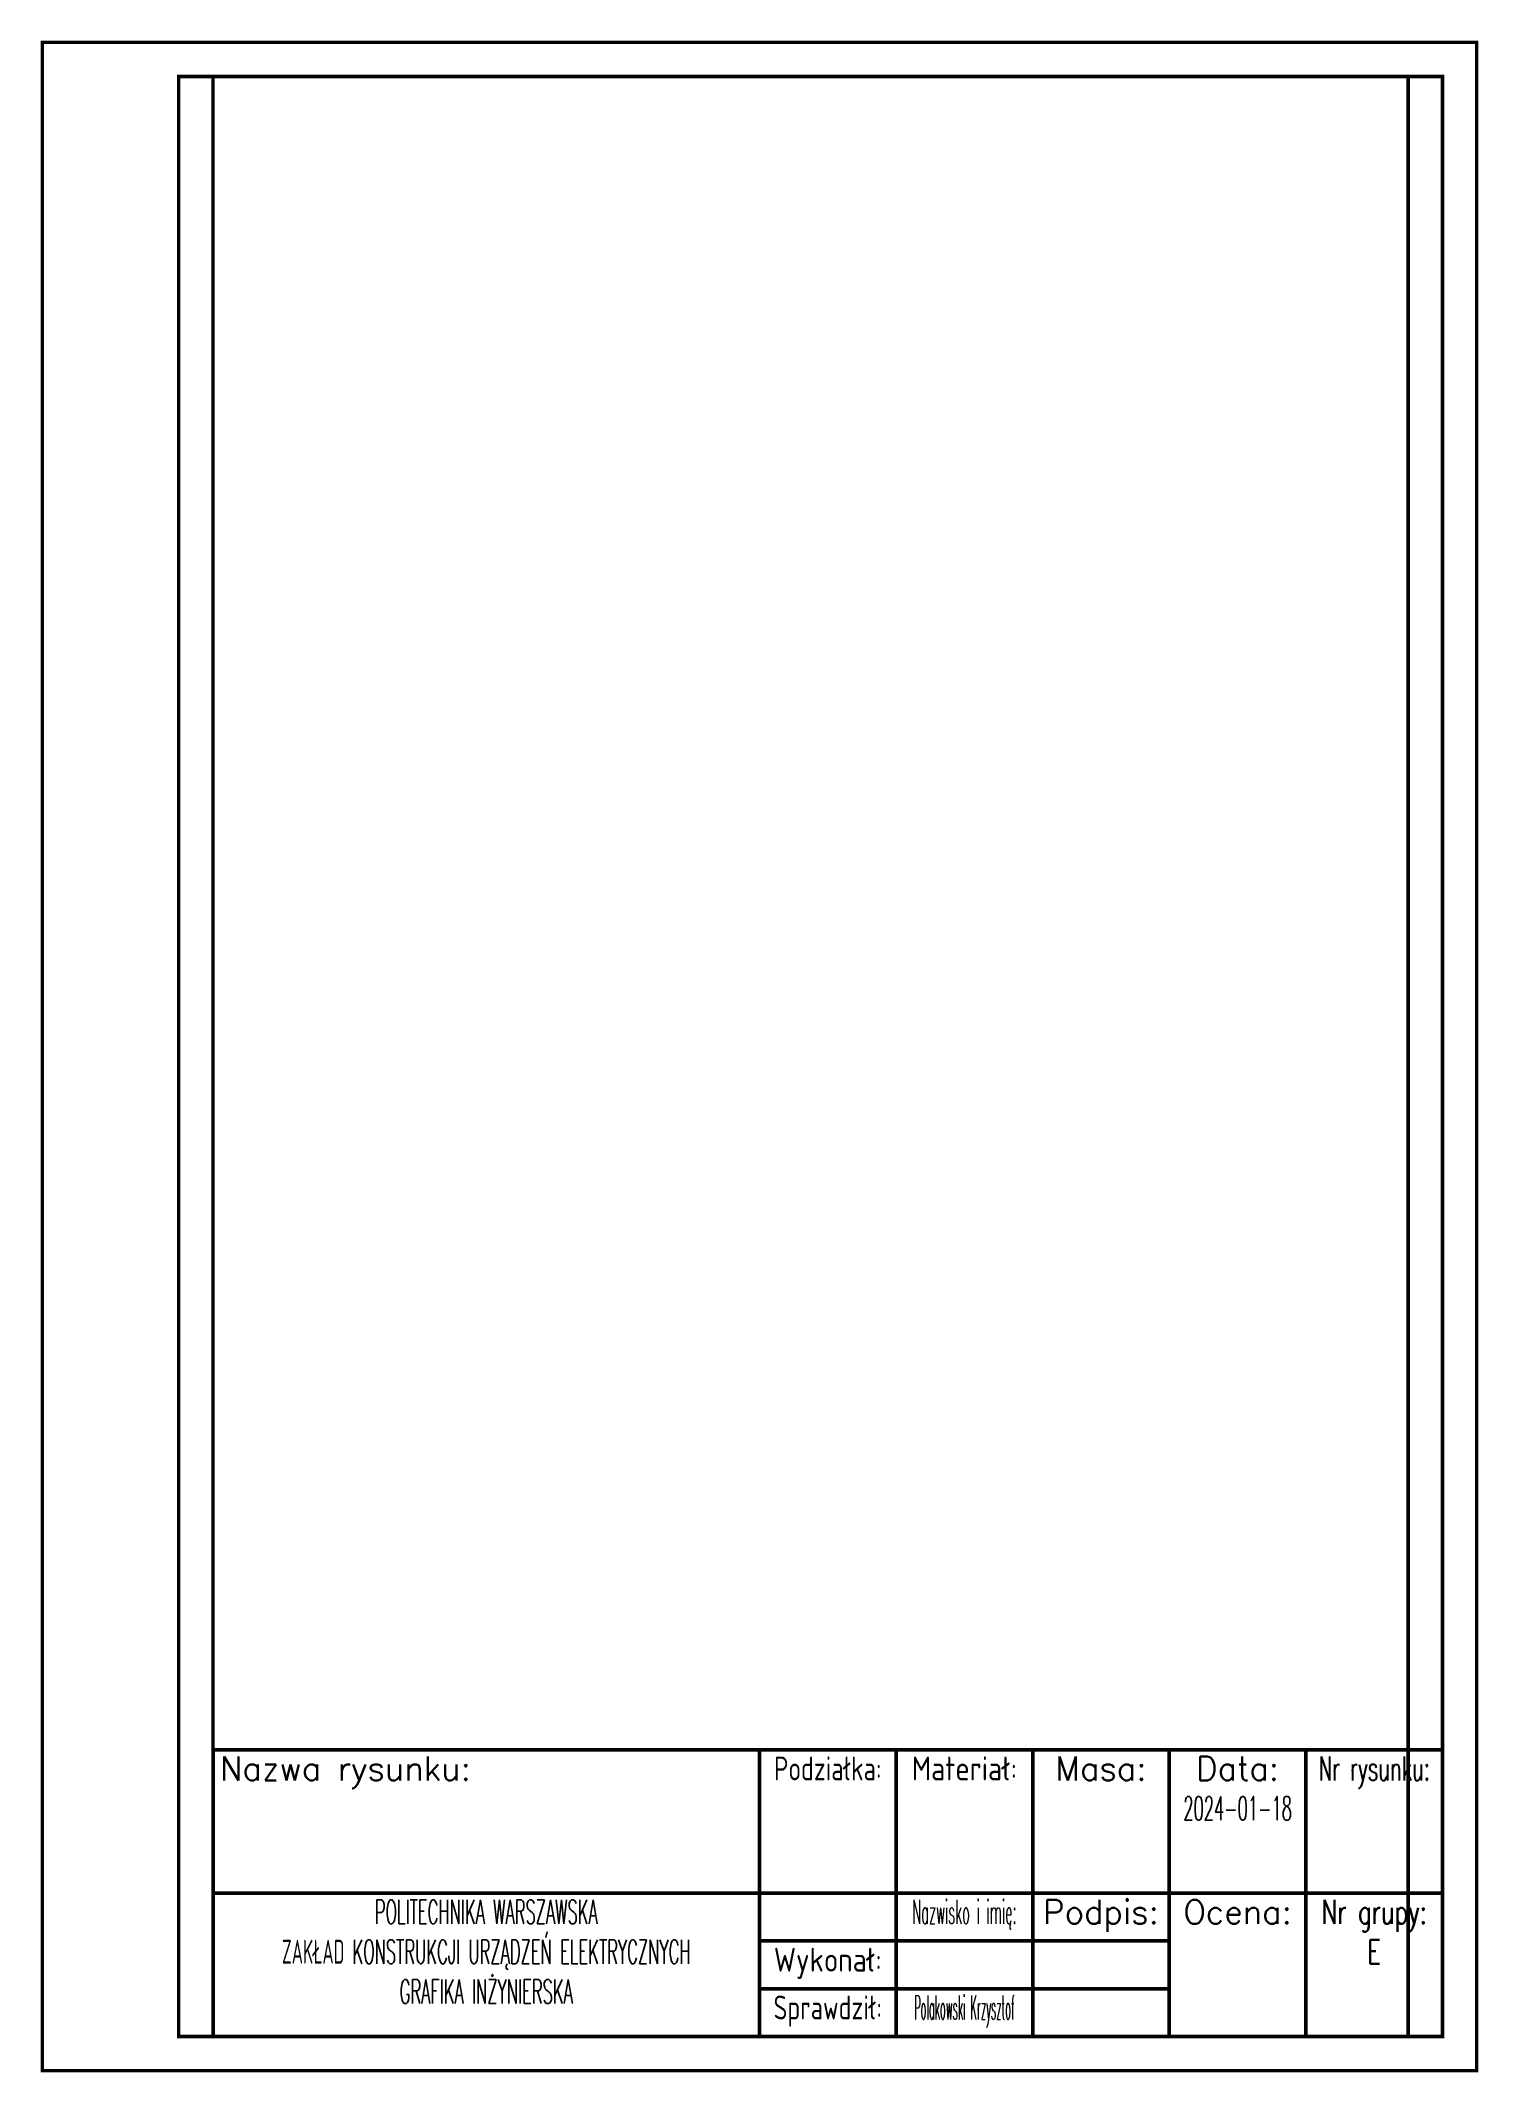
# Paper-space layout 'Arkusz A4' of a CAD drawing. Extents: x 0 to 210, y 0 to 297.
import ezdxf

# ---------------------------------------------------------------- set-up
doc = ezdxf.new("R2010")
doc.units = 0
doc.header["$LTSCALE"] = 0.3
doc.layers.get('0').update_dxf_attribs({"color": 2, "linetype": 'CONTINUOUS'})
doc.layers.add('5 Ramka wewnetrzna', color=7, linetype='CONTINUOUS')
doc.layers.add('7 Tabelka', color=7, linetype='CONTINUOUS')
doc.layers.add('6 Ramka zewnetrzna', color=5, linetype='CONTINUOUS', plot=False)
doc.styles.add('Tabelka', font='simplex.shx', dxfattribs={"height": 3.5})

# ---------------------------------------------------------------- blocks, each defined once
blk = doc.blocks.new('*T34')
at = {"layer": '7 Tabelka', "color": 7, "linetype": 'Continuous', "lineweight": 50, "transparency": 16777216}
for p, q in [((0, 0), (180, 0)), ((0, 0), (0, -42)), ((80, 0), (80, -42)), ((100, 0), (100, -42)), ((120, 0), (120, -42)), ((140, 0), (140, -42)), ((160, 0), (160, -42)), ((180, 0), (180, -42)), ((0, -21), (180, -21)), ((80, -28), (140, -28)), ((80, -35), (140, -35)), ((0, -42), (180, -42))]:
    blk.add_line(p, q, dxfattribs=at)
at = {"layer": '7 Tabelka', "color": 7, "transparency": 16777216, "char_height": 3.5, "style": 'Tabelka'}
for s, insert, width, attachment_point in [('Nazwa rysunku:', (1, -1), 78, 1), ('{\\W0.7;Podziałka:}', (90, -1), 18, 2), ('{\\W0.8;Materiał:}', (110, -1), 18, 2), ('Masa:', (130, -1), 18, 2), ('Data:\\P{\\W0.5;2024-01-18}', (150, -1), 18, 2), ('{\\W0.6;Nr rysunku:}', (170, -1), 18, 2), ('{\\W0.5;POLITECHNIKA WARSZAWSKA\\PZAKŁAD KONSTRUKCJI URZĄDZEŃ ELEKTRYCZNYCH\\PGRAFIKA INŻYNIERSKA}', (40, -22), 78, 2), ('{\\W0.4;Nazwisko i imię:}', (110, -22), 18, 2), ('Podpis:', (130, -22), 18, 2), ('Ocena:', (150, -22), 18, 2), ('{\\W0.7;Nr grupy:\\PE}', (170, -22), 18, 2), ('{\\W0.8;Wykonał:}', (90, -29), 18, 2), ('{\\W0.7;Sprawdził:}', (90, -36), 18, 2), ('{\\W0.3;Polakowski Krzysztof}', (110, -36), 18, 2)]:
    blk.add_mtext(s, dxfattribs=dict(at, insert=insert, width=width, attachment_point=attachment_point))

psp = doc.layouts.new('Arkusz A4')

# ---------------------------------------------------------------- linework, layer by layer
at = {"layer": '5 Ramka wewnetrzna', "const_width": 0.5}
for points in [[(19.97, 5), (199.97, 5), (199.97, 292), (19.97, 292)], [(25, 5), (205, 5), (205, 292), (25, 292)]]:
    psp.add_lwpolyline(points, close=True, dxfattribs=at)
at = {"layer": '6 Ramka zewnetrzna', "const_width": 0.5}
psp.add_lwpolyline([(0, 0), (210, 0), (210, 297), (0, 297)], close=True, dxfattribs=at)

# ---------------------------------------------------------------- block references
psp.add_blockref('*T34', (25, 47))

doc.saveas('drawing.dxf')
